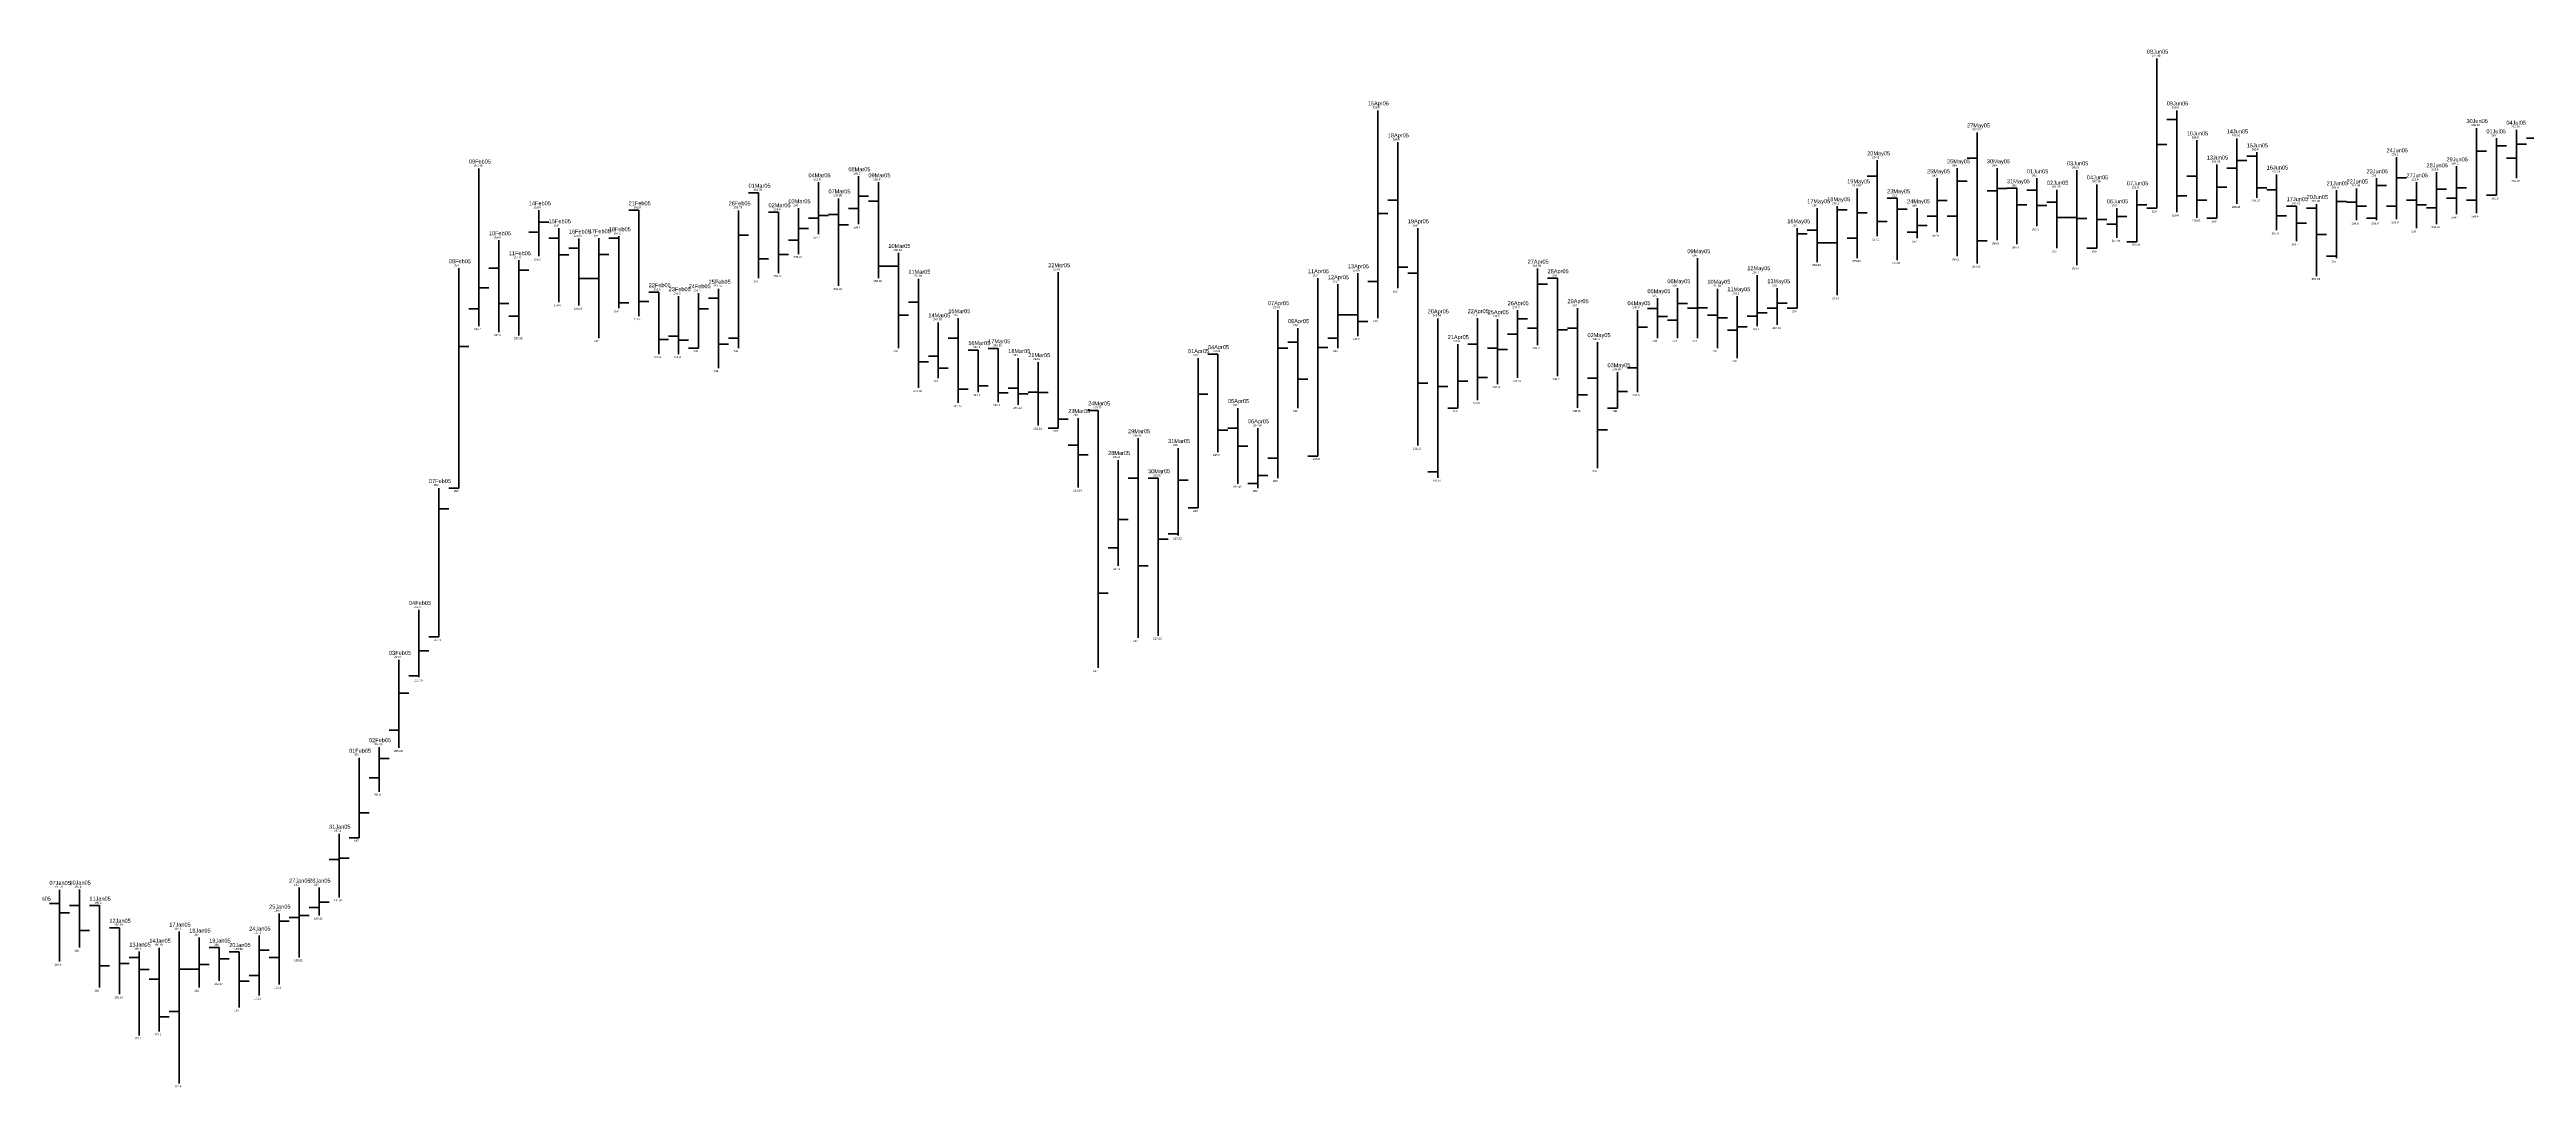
# Model space of a CAD drawing. Header units: inches. Extents: x 0 to 30000, y -20 to 2443.
# Drawn here: x 2492.5 to 2616.5, y 86 to 137.9 of the extents above; entities that cross this region are included whole.
import ezdxf

# ---------------------------------------------------------------- set-up
doc = ezdxf.new("R2010")
doc.units = ezdxf.units.IN
doc.header["$MEASUREMENT"] = 0
for name, color, linetype in [('DATE', 7, 'Continuous'), ('Graph', 7, 'Continuous'), ('Rate', 7, 'Continuous')]:
    doc.layers.add(name, color=color, linetype=linetype)
doc.styles.get("Standard").update_dxf_attribs({"font": 'arial.ttf'})

msp = doc.modelspace()

# ---------------------------------------------------------------- linework, layer by layer
at = {"layer": 'Graph', "color": 3, "lineweight": 35}
for p, q in [((2598, 137.49), (2598, 130)), ((2559, 134.9), (2559, 124.5)), ((2614, 134.015), (2614, 129.75)), ((2616, 133.93), (2616, 131.51)), ((2598, 133.195), (2598.5, 133.195)), ((2602, 133.495), (2602, 130.215)), ((2614, 132.86), (2614.5, 132.86)), ((2615, 133.5), (2615, 130.65)), ((2615, 133.13), (2615.5, 133.13)), ((2616, 133.215), (2616.5, 133.215)), ((2617, 133.5), (2616.5, 133.5)), ((2514, 131.99), (2514, 124.1)), ((2533, 131.6), (2533, 129.2)), ((2587, 131.5), (2587, 128.8)), ((2588, 132), (2588, 127.6)), ((2590, 132), (2590, 128.4)), ((2601, 132.19), (2601, 129.5)), ((2602, 132), (2601.5, 132)), ((2602, 132.39), (2602.5, 132.39)), ((2609, 131.5), (2609, 129.4)), ((2610, 132.55), (2610, 129.45)), ((2610, 131.52), (2610.5, 131.52)), ((2612, 131.8), (2612, 129.21)), ((2613, 132.1), (2613, 129.7)), ((2616, 132.5), (2615.5, 132.5)), ((2531, 131.3), (2531, 128.7)), ((2533, 130.605), (2533.5, 130.605)), ((2583, 130.995), (2583, 127.51)), ((2587, 130.39), (2587.5, 130.39)), ((2588, 131.36), (2588.5, 131.36)), ((2590, 130.875), (2589.5, 130.875)), ((2590, 130.995), (2590.5, 130.995)), ((2595, 131.195), (2595, 128)), ((2597, 130.9), (2597, 128.32)), ((2601, 131.055), (2601.5, 131.055)), ((2607, 130.9), (2607, 127.5)), ((2607, 130.34), (2607.5, 130.34)), ((2609, 131.145), (2609.5, 131.145)), ((2612, 130.96), (2612.5, 130.96)), ((2613, 130.5), (2612.5, 130.5)), ((2613, 131.025), (2613.5, 131.025)), ((2614, 130.4), (2613.5, 130.4)), ((2615, 130.65), (2614.5, 130.65)), ((2517, 129.9), (2517, 127.6)), ((2517, 129.305), (2517.5, 129.305)), ((2527, 129.895), (2527, 123)), ((2530, 130), (2530, 127.71)), ((2530, 128.995), (2530.5, 128.995)), ((2531, 129.5), (2530.5, 129.5)), ((2531, 129.64), (2531.5, 129.64)), ((2533, 129.99), (2532.5, 129.99)), ((2559, 129.74), (2559.5, 129.74)), ((2580, 129), (2580, 125)), ((2582, 130.1), (2582, 125.65)), ((2582, 129.915), (2582.5, 129.915)), ((2583, 129.775), (2583.5, 129.775)), ((2586, 130), (2586, 128.5)), ((2586, 129.14), (2586.5, 129.14)), ((2587, 129.6), (2586.5, 129.6)), ((2588, 129.6), (2587.5, 129.6)), ((2595, 129.44), (2595.5, 129.44)), ((2596, 129.2), (2595.5, 129.2)), ((2596, 130), (2596, 128.52)), ((2596, 129.59), (2596.5, 129.59)), ((2597, 130.17), (2597.5, 130.17)), ((2598, 130.01), (2597.5, 130.01)), ((2601, 129.5), (2600.5, 129.5)), ((2609, 129.5), (2608.5, 129.5)), ((2610, 130.1), (2609.5, 130.1)), ((2612, 130.02), (2611.5, 130.02)), ((2517, 128.8), (2516.5, 128.8)), ((2520, 128.5), (2520, 123.5)), ((2527, 128.655), (2527.5, 128.655)), ((2530, 128.4), (2529.5, 128.4)), ((2580, 128.725), (2580.5, 128.725)), ((2582, 128.275), (2581.5, 128.275)), ((2583, 128.5), (2582.5, 128.5)), ((2586, 128.8), (2585.5, 128.8)), ((2595, 128), (2594.5, 128)), ((2597, 128.32), (2596.5, 128.32)), ((2513, 127), (2513, 116)), ((2516, 127.4), (2516, 123.64)), ((2516, 126.91), (2516.5, 126.91)), ((2520, 126.485), (2519.5, 126.485)), ((2520, 127.68), (2520.5, 127.68)), ((2543, 126.8), (2543, 119)), ((2556, 126.5), (2556, 117.6)), ((2567, 126.98), (2567, 123.15)), ((2575, 127.5), (2575, 123.5)), ((2578, 126.65), (2578, 124.1)), ((2607, 127.6), (2606.5, 127.6)), ((2514, 126.025), (2514.5, 126.025)), ((2525, 125.75), (2525, 123)), ((2557, 126.2), (2557, 123)), ((2559, 126.34), (2558.5, 126.34)), ((2567, 126.195), (2567.5, 126.195)), ((2574, 126), (2574, 123.5)), ((2577, 125.6), (2577, 122.5)), ((2579, 126), (2579, 124.16)), ((2579, 125.25), (2579.5, 125.25)), ((2514, 124.975), (2513.5, 124.975)), ((2516, 124.6), (2515.5, 124.6)), ((2525, 124.975), (2525.5, 124.975)), ((2554, 124.9), (2554, 116.5)), ((2557, 124.665), (2557.5, 124.665)), ((2562, 124.49), (2562, 116.51)), ((2566, 124.9), (2566, 121.51)), ((2566, 124.47), (2566.5, 124.47)), ((2567, 124), (2566.5, 124)), ((2572, 124.9), (2572, 120.8)), ((2572, 124.055), (2572.5, 124.055)), ((2574, 124.4), (2573.5, 124.4)), ((2574, 125.235), (2574.5, 125.235)), ((2575, 125), (2574.5, 125)), ((2575, 125.01), (2575.5, 125.01)), ((2577, 124.06), (2577.5, 124.06)), ((2578, 124.6), (2577.5, 124.6)), ((2578, 124.76), (2578.5, 124.76)), ((2579, 125), (2578.5, 125)), ((2580, 125), (2579.5, 125)), ((2513, 123.085), (2513.5, 123.085)), ((2525, 123), (2524.5, 123)), ((2527, 123.5), (2526.5, 123.5)), ((2554, 123), (2554.5, 123)), ((2556, 123.04), (2556.5, 123.04)), ((2557, 123.5), (2556.5, 123.5)), ((2563, 123.2), (2563, 120)), ((2566, 123.7), (2565.5, 123.7)), ((2577, 123.9), (2576.5, 123.9)), ((2550, 122.5), (2550, 115)), ((2571, 121.795), (2571, 120)), ((2572, 122.02), (2571.5, 122.02)), ((2550, 120.7), (2550.5, 120.7)), ((2562, 121.075), (2562.5, 121.075)), ((2563, 121.35), (2563.5, 121.35)), ((2571, 120.825), (2571.5, 120.825)), ((2543, 119.44), (2543.5, 119.44)), ((2563, 120), (2562.5, 120)), ((2571, 120), (2570.5, 120)), ((2543, 119), (2542.5, 119)), ((2549, 118), (2549, 113.615)), ((2553, 118.99), (2553, 116)), ((2546, 117.4), (2546, 112.1)), ((2553, 116.62), (2553.5, 116.62)), ((2554, 117.5), (2553.5, 117.5)), ((2556, 117.6), (2555.5, 117.6)), ((2562, 116.81), (2561.5, 116.81)), ((2512, 116), (2512, 108.55)), ((2513, 116), (2512.5, 116)), ((2549, 116.385), (2549.5, 116.385)), ((2553, 116.23), (2552.5, 116.23)), ((2512, 114.955), (2512.5, 114.955)), ((2546, 114.425), (2546.5, 114.425)), ((2550, 115), (2549.5, 115)), ((2546, 113), (2545.5, 113)), ((2549, 113.7), (2548.5, 113.7)), ((2511, 109.9), (2511, 106.53)), ((2512, 108.55), (2511.5, 108.55)), ((2510, 107.4), (2510, 102.99)), ((2511, 107.85), (2511.5, 107.85)), ((2510, 105.735), (2510.5, 105.735)), ((2511, 106.6), (2510.5, 106.6)), ((2509, 103.03), (2509, 100.8)), ((2510, 103.88), (2509.5, 103.88)), ((2508, 102.5), (2508, 98.5)), ((2509, 102.465), (2509.5, 102.465)), ((2509, 101.49), (2508.5, 101.49)), ((2508, 99.75), (2508.5, 99.75)), ((2507, 98.7), (2507, 95.51)), ((2508, 98.5), (2507.5, 98.5)), ((2507, 97.4), (2506.5, 97.4)), ((2507, 97.47), (2507.5, 97.47)), ((2505, 96), (2505, 92.51)), ((2506, 96), (2506, 94.605)), ((2504, 94.7), (2504, 91.15)), ((2504, 94.315), (2504.5, 94.315)), ((2505, 94.5), (2504.5, 94.5)), ((2505, 94.605), (2505.5, 94.605)), ((2506, 95), (2505.5, 95)), ((2506, 95.28), (2506.5, 95.28)), ((2499, 93.8), (2499, 86.2)), ((2500, 93.5), (2500, 91)), ((2503, 93.6), (2503, 90.6)), ((2499, 91.925), (2499.5, 91.925)), ((2500, 91.925), (2499.5, 91.925)), ((2500, 92.155), (2500.5, 92.155)), ((2503, 92.875), (2503.5, 92.875)), ((2504, 92.5), (2503.5, 92.5)), ((2503, 91.6), (2502.5, 91.6)), ((2499, 89.8), (2498.5, 89.8))]:
    msp.add_line(p, q, dxfattribs=at)
at = {"layer": 'Graph', "color": 1, "lineweight": 35}
for p, q in [((2599, 134.45), (2598.5, 134.45)), ((2599, 134.9), (2599, 129.8)), ((2560, 133.3), (2560, 126)), ((2589, 133.795), (2589, 127.23)), ((2600, 133.4), (2600, 129.525)), ((2603, 132.8), (2603, 130.525)), ((2584, 131.6), (2583.5, 131.6)), ((2584, 132.4), (2584, 128.6)), ((2589, 132.5), (2588.5, 132.5)), ((2592, 131.5), (2592, 129.1)), ((2594, 131.9), (2594, 127.15)), ((2600, 131.6), (2599.5, 131.6)), ((2603, 132.6), (2602.5, 132.6)), ((2604, 131.69), (2604, 128.9)), ((2528, 130.78), (2527.5, 130.78)), ((2528, 130.78), (2528, 126.5)), ((2532, 130.495), (2532, 126.11)), ((2534, 130.35), (2533.5, 130.35)), ((2534, 131.3), (2534, 126.51)), ((2560, 130.4), (2559.5, 130.4)), ((2585, 130.5), (2584.5, 130.5)), ((2585, 130.5), (2585, 127.405)), ((2591, 131), (2590.5, 131)), ((2591, 131), (2591, 128.2)), ((2592, 130.9), (2591.5, 130.9)), ((2593, 130.3), (2592.5, 130.3)), ((2593, 130.925), (2593, 128)), ((2599, 130.615), (2599.5, 130.615)), ((2600, 130.405), (2600.5, 130.405)), ((2603, 131.015), (2603.5, 131.015)), ((2604, 130.925), (2603.5, 130.925)), ((2606, 130.21), (2606, 126.61)), ((2608, 130.3), (2607.5, 130.3)), ((2608, 130.99), (2608, 129.4)), ((2611, 130.4), (2610.5, 130.4)), ((2611, 131.3), (2611, 129)), ((2518, 129), (2518, 125.3)), ((2522, 129.9), (2521.5, 129.9)), ((2522, 129.9), (2522, 124.6)), ((2529, 129.8), (2528.5, 129.8)), ((2529, 129.8), (2529, 126.755)), ((2532, 129.685), (2531.5, 129.685)), ((2532, 129.17), (2532.5, 129.17)), ((2561, 129), (2561, 118.125)), ((2581, 130), (2581, 127.31)), ((2584, 129.33), (2584.5, 129.33)), ((2585, 129.955), (2585.5, 129.955)), ((2591, 130.165), (2591.5, 130.165)), ((2592, 130.14), (2592.5, 130.14)), ((2593, 129.54), (2593.5, 129.54)), ((2594, 129.54), (2593.5, 129.54)), ((2594, 129.485), (2594.5, 129.485)), ((2604, 129.625), (2604.5, 129.625)), ((2605, 130.105), (2604.5, 130.105)), ((2605, 130.105), (2605, 128.35)), ((2605, 129.25), (2605.5, 129.25)), ((2606, 130), (2605.5, 130)), ((2608, 130.11), (2608.5, 130.11)), ((2611, 130.17), (2611.5, 130.17)), ((2515, 128.4), (2515, 123.8)), ((2518, 128.5), (2517.5, 128.5)), ((2519, 128), (2518.5, 128)), ((2519, 128.485), (2519, 125.13)), ((2521, 128.5), (2520.5, 128.5)), ((2521, 128.6), (2521, 125)), ((2535, 127.765), (2535, 123)), ((2581, 128.9), (2580.5, 128.9)), ((2581, 128.275), (2581.5, 128.275)), ((2589, 128.365), (2589.5, 128.365)), ((2606, 128.685), (2606.5, 128.685)), ((2515, 127), (2514.5, 127)), ((2518, 127.675), (2518.5, 127.675)), ((2519, 126.485), (2519.5, 126.485)), ((2528, 127.465), (2528.5, 127.465)), ((2529, 127.685), (2529.5, 127.685)), ((2534, 127.095), (2534.5, 127.095)), ((2535, 127.1), (2534.5, 127.1)), ((2558, 126.75), (2558, 123.6)), ((2560, 127.055), (2560.5, 127.055)), ((2561, 126.75), (2560.5, 126.75)), ((2568, 126.5), (2567.5, 126.5)), ((2568, 126.5), (2568, 121.6)), ((2521, 125.26), (2521.5, 125.26)), ((2522, 125.34), (2522.5, 125.34)), ((2523, 125.8), (2522.5, 125.8)), ((2523, 125.8), (2523, 122.7)), ((2524, 125.6), (2524, 122.7)), ((2526, 125.5), (2525.5, 125.5)), ((2526, 125.97), (2526, 122)), ((2536, 125.3), (2535.5, 125.3)), ((2536, 126.47), (2536, 121.01)), ((2573, 125.5), (2573, 123.5)), ((2576, 125.97), (2576, 123)), ((2515, 125.235), (2515.5, 125.235)), ((2535, 124.655), (2535.5, 124.655)), ((2537, 124.29), (2537, 121.5)), ((2538, 124.5), (2538, 120.26)), ((2555, 124), (2555, 120)), ((2558, 124.665), (2557.5, 124.665)), ((2558, 124.34), (2558.5, 124.34)), ((2564, 124.5), (2564, 120.4)), ((2565, 124.45), (2565, 121.2)), ((2569, 124), (2568.5, 124)), ((2569, 125), (2569, 120.005)), ((2573, 124.98), (2572.5, 124.98)), ((2573, 124.575), (2573.5, 124.575)), ((2576, 124.65), (2575.5, 124.65)), ((2576, 124.52), (2576.5, 124.52)), ((2523, 123.43), (2523.5, 123.43)), ((2524, 123.6), (2523.5, 123.6)), ((2524, 123.395), (2524.5, 123.395)), ((2526, 123.2), (2526.5, 123.2)), ((2538, 123.5), (2537.5, 123.5)), ((2539, 122.9), (2538.5, 122.9)), ((2539, 122.9), (2539, 120.8)), ((2540, 122.99), (2539.5, 122.99)), ((2540, 122.99), (2540, 120.3)), ((2555, 123.3), (2554.5, 123.3)), ((2564, 123.2), (2563.5, 123.2)), ((2565, 123), (2564.5, 123)), ((2565, 122.935), (2565.5, 122.935)), ((2568, 123.92), (2568.5, 123.92)), ((2570, 123.3), (2570, 117)), ((2536, 122.315), (2536.5, 122.315)), ((2537, 122.6), (2536.5, 122.6)), ((2537, 122.005), (2537.5, 122.005)), ((2541, 122.5), (2541, 120.16)), ((2542, 122.3), (2542, 119.12)), ((2551, 122.7), (2550.5, 122.7)), ((2551, 122.7), (2551, 117.8)), ((2564, 121.535), (2564.5, 121.535)), ((2538, 120.94), (2538.5, 120.94)), ((2539, 121.105), (2539.5, 121.105)), ((2540, 120.76), (2540.5, 120.76)), ((2541, 121), (2540.5, 121)), ((2541, 120.715), (2541.5, 120.715)), ((2542, 120.8), (2541.5, 120.8)), ((2542, 120.775), (2542.5, 120.775)), ((2555, 121.445), (2555.5, 121.445)), ((2561, 121.24), (2561.5, 121.24)), ((2569, 120.67), (2569.5, 120.67)), ((2570, 121.5), (2569.5, 121.5)), ((2544, 119.5), (2544, 116.02)), ((2545, 119.88), (2544.5, 119.88)), ((2545, 119.88), (2545, 107)), ((2552, 120), (2552, 116.21)), ((2544, 118.15), (2543.5, 118.15)), ((2547, 118.49), (2547, 108.5)), ((2551, 118.895), (2551.5, 118.895)), ((2552, 119), (2551.5, 119)), ((2552, 118.1), (2552.5, 118.1)), ((2570, 118.915), (2570.5, 118.915)), ((2544, 117.66), (2544.5, 117.66)), ((2547, 116.5), (2546.5, 116.5)), ((2548, 116.49), (2547.5, 116.49)), ((2548, 116.49), (2548, 108.61)), ((2548, 113.435), (2548.5, 113.435)), ((2547, 112.105), (2547.5, 112.105)), ((2545, 110.745), (2545.5, 110.745)), ((2493, 95.89), (2493, 92.3)), ((2494, 95.9), (2494, 93)), ((2493, 95.2), (2492.5, 95.2)), ((2493, 94.735), (2493.5, 94.735)), ((2494, 95.1), (2493.5, 95.1)), ((2495, 95.1), (2494.5, 95.1)), ((2495, 95.1), (2495, 91)), ((2494, 93.855), (2494.5, 93.855)), ((2496, 93.99), (2495.5, 93.99)), ((2496, 93.99), (2496, 90.665)), ((2501, 93), (2500.5, 93)), ((2501, 93), (2501, 91.335)), ((2495, 92.085), (2495.5, 92.085)), ((2496, 92.195), (2496.5, 92.195)), ((2497, 92.5), (2496.5, 92.5)), ((2497, 92.8), (2497, 88.6)), ((2497, 91.895), (2497.5, 91.895)), ((2498, 92.99), (2498, 88.8)), ((2501, 92.44), (2501.5, 92.44)), ((2502, 92.78), (2501.5, 92.78)), ((2502, 92.78), (2502, 90)), ((2498, 91.425), (2497.5, 91.425)), ((2502, 91.325), (2502.5, 91.325)), ((2498, 89.54), (2498.5, 89.54))]:
    msp.add_line(p, q, dxfattribs=at)

# ---------------------------------------------------------------- texts
at = {"layer": 'DATE'}
for s, p in [('08Jun05', (2597.5, 137.74)), ('15Apr05', (2558.5, 135.15)), ('09Jun05', (2598.5, 135.15)), ('27May05', (2588.5, 134.045)), ('14Jun05', (2601.5, 133.745)), ('30Jun05', (2613.5, 134.265)), ('01Jul05', (2614.5, 133.75)), ('04Jul05', (2615.5, 134.18)), ('18Apr05', (2559.5, 133.55)), ('20May05', (2583.5, 132.65)), ('10Jun05', (2599.5, 133.65)), ('15Jun05', (2602.5, 133.05)), ('24Jun05', (2609.5, 132.8)), ('09Feb05', (2513.5, 132.24)), ('04Mar05', (2530.5, 131.55)), ('08Mar05', (2532.5, 131.85)), ('09Mar05', (2533.5, 131.55)), ('19May05', (2582.5, 131.245)), ('25May05', (2586.5, 131.75)), ('26May05', (2587.5, 132.25)), ('30May05', (2589.5, 132.25)), ('31May05', (2590.5, 131.25)), ('01Jun05', (2591.5, 131.75)), ('03Jun05', (2593.5, 132.15)), ('04Jun05', (2594.5, 131.445)), ('13Jun05', (2600.5, 132.44)), ('16Jun05', (2603.5, 131.94)), ('22Jun05', (2607.5, 131.24)), ('23Jun05', (2608.5, 131.75)), ('27Jun05', (2610.5, 131.55)), ('28Jun05', (2611.5, 132.05)), ('29Jun05', (2612.5, 132.35)), ('14Feb05', (2516.5, 130.15)), ('21Feb05', (2521.5, 130.15)), ('28Feb05', (2526.5, 130.145)), ('01Mar05', (2527.5, 131.03)), ('02Mar05', (2528.5, 130.05)), ('03Mar05', (2529.5, 130.25)), ('07Mar05', (2531.5, 130.745)), ('17May05', (2580.5, 130.25)), ('18May05', (2581.5, 130.35)), ('23May05', (2584.5, 130.75)), ('24May05', (2585.5, 130.25)), ('02Jun05', (2592.5, 131.175)), ('06Jun05', (2595.5, 130.25)), ('07Jun05', (2596.5, 131.15)), ('17Jun05', (2604.5, 130.355)), ('20Jun05', (2605.5, 130.46)), ('21Jun05', (2606.5, 131.15)), ('15Feb05', (2517.5, 129.25)), ('17Feb05', (2519.5, 128.75)), ('18Feb05', (2520.5, 128.85)), ('19Apr05', (2560.5, 129.25)), ('16May05', (2579.5, 129.25)), ('10Feb05', (2514.5, 128.65)), ('11Feb05', (2515.5, 127.65)), ('16Feb05', (2518.5, 128.735)), ('10Mar05', (2534.5, 128.015)), ('09May05', (2574.5, 127.75)), ('08Feb05', (2512.5, 127.25)), ('11Mar05', (2535.5, 126.72)), ('22Mar05', (2542.5, 127.05)), ('11Apr05', (2555.5, 126.75)), ('12Apr05', (2556.5, 126.45)), ('13Apr05', (2557.5, 127)), ('27Apr05', (2566.5, 127.23)), ('28Apr05', (2567.5, 126.75)), ('12May05', (2577.5, 126.9)), ('22Feb05', (2522.5, 126.05)), ('23Feb05', (2523.5, 125.85)), ('24Feb05', (2524.5, 126)), ('25Feb05', (2525.5, 126.22)), ('07Apr05', (2553.5, 125.15)), ('26Apr05', (2565.5, 125.15)), ('29Apr05', (2568.5, 125.25)), ('04May05', (2571.5, 125.15)), ('05May05', (2572.5, 125.75)), ('06May05', (2573.5, 126.25)), ('10May05', (2575.5, 126.22)), ('11May05', (2576.5, 125.85)), ('13May05', (2578.5, 126.25)), ('14Mar05', (2536.5, 124.54)), ('15Mar05', (2537.5, 124.75)), ('08Apr05', (2554.5, 124.25)), ('20Apr05', (2561.5, 124.74)), ('22Apr05', (2563.5, 124.75)), ('25Apr05', (2564.5, 124.7)), ('16Mar05', (2538.5, 123.15)), ('17Mar05', (2539.5, 123.24)), ('18Mar05', (2540.5, 122.75)), ('01Apr05', (2549.5, 122.75)), ('04Apr05', (2550.5, 122.95)), ('21Apr05', (2562.5, 123.45)), ('02May05', (2569.5, 123.55)), ('21Mar05', (2541.5, 122.55)), ('03May05', (2570.5, 122.045)), ('24Mar05', (2544.5, 120.13)), ('05Apr05', (2551.5, 120.25)), ('23Mar05', (2543.5, 119.75)), ('06Apr05', (2552.5, 119.24)), ('28Mar05', (2545.5, 117.65)), ('29Mar05', (2546.5, 118.74)), ('31Mar05', (2548.5, 118.25)), ('30Mar05', (2547.5, 116.74)), ('07Feb05', (2511.5, 116.25)), ('04Feb05', (2510.5, 110.15)), ('03Feb05', (2509.5, 107.65)), ('01Feb05', (2507.5, 102.75)), ('02Feb05', (2508.5, 103.28)), ('31Jan05', (2506.5, 98.95)), ('06Jan05', (2491.5, 95.35)), ('07Jan05', (2492.5, 96.14)), ('10Jan05', (2493.5, 96.15)), ('11Jan05', (2494.5, 95.35)), ('27Jan05', (2504.5, 96.25)), ('28Jan05', (2505.5, 96.25)), ('12Jan05', (2495.5, 94.24)), ('17Jan05', (2498.5, 94.05)), ('25Jan05', (2503.5, 94.95)), ('13Jan05', (2496.5, 93.05)), ('14Jan05', (2497.5, 93.24)), ('18Jan05', (2499.5, 93.75)), ('19Jan05', (2500.5, 93.25)), ('20Jan05', (2501.5, 93.03)), ('24Jan05', (2502.5, 93.85))]:
    msp.add_text(s, height=0.2, dxfattribs=at).set_placement(p)
at = {"layer": 'Rate'}
for s, p in [('274.98', (2597.75, 137.59)), ('269.8', (2558.75, 135)), ('267.59', (2588.75, 133.895)), ('269.8', (2598.75, 135)), ('268.03', (2613.75, 134.115)), ('267.86', (2615.75, 134.03)), ('266.6', (2559.75, 133.4)), ('266.8', (2599.75, 133.5)), ('266.99', (2601.75, 133.595)), ('265.6', (2602.75, 132.9)), ('265.1', (2609.75, 132.65)), ('267', (2614.75, 133.6)), ('263.98', (2513.75, 132.09)), ('262.6', (2530.75, 131.4)), ('263.2', (2532.75, 131.7)), ('262.6', (2533.75, 131.4)), ('264.8', (2583.75, 132.5)), ('263', (2586.75, 131.6)), ('264', (2587.75, 132.1)), ('264', (2589.75, 132.1)), ('263', (2591.75, 131.6)), ('263.8', (2593.75, 132)), ('264.38', (2600.75, 132.29)), ('263.38', (2603.75, 131.79)), ('263', (2608.75, 131.6)), ('262.6', (2610.75, 131.4)), ('263.6', (2611.75, 131.9)), ('264.2', (2612.75, 132.2)), ('261.56', (2527.75, 130.88)), ('260', (2529.75, 130.1)), ('260.99', (2531.75, 130.595)), ('260', (2580.75, 130.1)), ('260.2', (2581.75, 130.2)), ('261.99', (2582.75, 131.095)), ('261', (2584.75, 130.6)), ('260', (2585.75, 130.1)), ('262', (2590.75, 131.1)), ('261.85', (2592.75, 131.025)), ('262.39', (2594.75, 131.295)), ('260', (2595.75, 130.1)), ('261.8', (2596.75, 131)), ('261.05', (2602.75, 130.325)), ('260.21', (2604.75, 130.205)), ('260.42', (2605.75, 130.31)), ('261.8', (2606.75, 131)), ('261.98', (2607.75, 131.09)), ('261.3', (2614.75, 130.45)), ('263.02', (2615.75, 131.31)), ('259.8', (2516.75, 130)), ('258', (2517.75, 129.1)), ('259.8', (2521.75, 130)), ('259.79', (2526.75, 129.995)), ('259.6', (2528.75, 129.9)), ('258.4', (2532.75, 129)), ('258', (2560.75, 129.1)), ('258', (2579.75, 129.1)), ('258.2', (2591.75, 128.9)), ('260', (2597.75, 129.8)), ('259.6', (2598.75, 129.6)), ('259.05', (2599.75, 129.325)), ('259', (2600.75, 129.3)), ('260.43', (2601.75, 130.015)), ('258.8', (2607.75, 129.2)), ('258.8', (2608.75, 129.2)), ('258.9', (2609.75, 129.25)), ('258.42', (2611.75, 129.01)), ('259.4', (2612.75, 129.5)), ('259.5', (2613.75, 129.55)), ('256.8', (2514.75, 128.5)), ('256.97', (2518.75, 128.585)), ('257', (2519.75, 128.6)), ('257.2', (2520.75, 128.7)), ('257.4', (2530.75, 128.5)), ('255.53', (2534.75, 127.865)), ('257.2', (2583.75, 128.4)), ('257', (2585.75, 128.3)), ('257.6', (2586.75, 128.6)), ('256.8', (2589.75, 128.2)), ('256.4', (2590.75, 128)), ('256', (2592.75, 127.8)), ('256', (2594.75, 127.8)), ('257.04', (2595.75, 128.32)), ('256.64', (2596.75, 128.12)), ('257.8', (2603.75, 128.7)), ('256.7', (2604.75, 128.15)), ('258', (2610.75, 128.8)), ('254', (2512.75, 127.1)), ('254.8', (2515.75, 127.5)), ('255.2', (2516.75, 127.4)), ('253.51', (2528.75, 126.555)), ('255.42', (2529.75, 127.51)), ('252.94', (2535.75, 126.57)), ('253.6', (2542.75, 126.9)), ('253', (2555.75, 126.6)), ('253.5', (2557.75, 126.85)), ('253.96', (2566.75, 127.08)), ('253', (2567.75, 126.6)), ('255', (2574.75, 127.6)), ('253.3', (2577.75, 126.75)), ('254.62', (2580.75, 127.11)), ('255.02', (2582.75, 127.31)), ('254.81', (2584.75, 127.205)), ('255.2', (2587.75, 127.4)), ('254.46', (2588.75, 127.03)), ('254.3', (2593.75, 126.95)), ('253.22', (2605.75, 126.41)), ('255', (2606.75, 127.3)), ('251.6', (2522.75, 125.9)), ('251.2', (2523.75, 125.7)), ('251.5', (2524.75, 125.85)), ('251.94', (2525.75, 126.07)), ('253', (2527.75, 126.3)), ('252.22', (2531.75, 125.91)), ('253.02', (2533.75, 126.31)), ('252.4', (2556.75, 126.3)), ('252', (2559.75, 125.8)), ('251', (2572.75, 125.6)), ('252', (2573.75, 126.1)), ('251.94', (2575.75, 126.07)), ('251.2', (2576.75, 125.7)), ('252', (2578.75, 126.1)), ('251.3', (2581.75, 125.45)), ('248.2', (2513.75, 123.9)), ('250.6', (2517.75, 125.1)), ('250.26', (2518.75, 124.93)), ('250', (2520.75, 124.8)), ('249.2', (2521.75, 124.4)), ('248.58', (2536.75, 124.39)), ('249', (2537.75, 124.6)), ('249.8', (2553.75, 125)), ('248', (2554.75, 124.1)), ('249', (2558.75, 124.3)), ('248.98', (2561.75, 124.59)), ('249', (2563.75, 124.6)), ('248.9', (2564.75, 124.55)), ('249.8', (2565.75, 125)), ('250', (2568.75, 125.1)), ('249.8', (2571.75, 125)), ('248.2', (2577.75, 123.9)), ('248.32', (2578.75, 123.96)), ('250', (2579.75, 124.8)), ('247.6', (2514.75, 123.6)), ('247.28', (2515.75, 123.44)), ('247', (2519.75, 123.3)), ('246', (2524.75, 122.8)), ('246', (2526.75, 122.8)), ('246', (2534.75, 122.8)), ('245.8', (2538.75, 123)), ('245.98', (2539.75, 123.09)), ('245.4', (2550.75, 122.8)), ('246', (2556.75, 122.8)), ('247.2', (2557.75, 123.4)), ('246.4', (2562.75, 123.3)), ('246.3', (2566.75, 122.95)), ('246.6', (2569.75, 123.4)), ('247', (2572.75, 123.3)), ('247', (2573.75, 123.3)), ('247', (2574.75, 123.3)), ('246', (2575.75, 122.8)), ('245.4', (2522.75, 122.5)), ('245.4', (2523.75, 122.5)), ('244', (2525.75, 121.8)), ('245', (2540.75, 122.6)), ('244.6', (2541.75, 122.4)), ('245', (2549.75, 122.6)), ('243.59', (2570.75, 121.895)), ('245', (2576.75, 122.3)), ('242.02', (2535.75, 120.81)), ('243', (2536.75, 121.3)), ('241.6', (2538.75, 120.6)), ('240.8', (2563.75, 120.2)), ('242.4', (2564.75, 121)), ('243.02', (2565.75, 121.31)), ('243.2', (2567.75, 121.4)), ('241.6', (2571.75, 120.6)), ('240.52', (2537.75, 120.06)), ('240.6', (2539.75, 120.1)), ('240.32', (2540.75, 119.96)), ('239', (2543.75, 119.6)), ('239.76', (2544.75, 119.98)), ('240', (2551.75, 120.1)), ('237.98', (2552.75, 119.09)), ('240', (2554.75, 119.8)), ('240', (2562.75, 119.8)), ('240.01', (2568.75, 119.805)), ('240', (2570.75, 119.8)), ('238.24', (2541.75, 118.92)), ('238', (2542.75, 118.8)), ('236.98', (2546.75, 118.59)), ('236', (2548.75, 118.1)), ('236.25', (2560.75, 117.925)), ('234.8', (2545.75, 117.5)), ('232.98', (2547.75, 116.59)), ('235.6', (2550.75, 117.6)), ('235.2', (2555.75, 117.4)), ('234', (2569.75, 116.8)), ('232', (2511.75, 116.1)), ('232', (2512.75, 115.8)), ('232.04', (2543.75, 115.82)), ('232.42', (2551.75, 116.01)), ('232', (2552.75, 115.8)), ('233', (2553.75, 116.3)), ('233.02', (2561.75, 116.31)), ('230', (2549.75, 114.8)), ('227.23', (2548.75, 113.415)), ('224.2', (2545.75, 111.9)), ('219.8', (2510.75, 110)), ('217.1', (2511.75, 108.35)), ('217', (2546.75, 108.3)), ('217.22', (2547.75, 108.41)), ('214.8', (2509.75, 107.5)), ('214', (2544.75, 106.8)), ('213.06', (2510.75, 106.33)), ('206.06', (2508.75, 103.13)), ('205', (2507.75, 102.6)), ('205.98', (2509.75, 102.79)), ('201.6', (2508.75, 100.6)), ('197.4', (2506.75, 98.8)), ('197', (2507.75, 98.3)), ('191.78', (2492.75, 95.99)), ('191.8', (2493.75, 96)), ('192', (2504.75, 96.1)), ('192', (2505.75, 96.1)), ('190.2', (2494.75, 95.2)), ('189.4', (2503.75, 94.8)), ('189.21', (2505.75, 94.405)), ('191.02', (2506.75, 95.31)), ('187.98', (2495.75, 94.09)), ('185.6', (2496.75, 92.9)), ('185.98', (2497.75, 93.09)), ('187.6', (2498.75, 93.9)), ('187', (2499.75, 93.6)), ('186', (2500.75, 93.1)), ('187.2', (2502.75, 93.7)), ('184.6', (2492.75, 92.1)), ('186', (2493.75, 92.8)), ('185.56', (2501.75, 92.88)), ('185.02', (2504.75, 92.31)), ('182', (2494.75, 90.8)), ('181.33', (2495.75, 90.465)), ('182', (2499.75, 90.8)), ('182.67', (2500.75, 91.135)), ('182.3', (2503.75, 90.95)), ('180', (2501.75, 89.8)), ('181.2', (2502.75, 90.4)), ('177.2', (2496.75, 88.4)), ('177.6', (2497.75, 88.6)), ('172.4', (2498.75, 86))]:
    msp.add_text(s, height=0.1, dxfattribs=at).set_placement(p)

doc.saveas('drawing.dxf')
